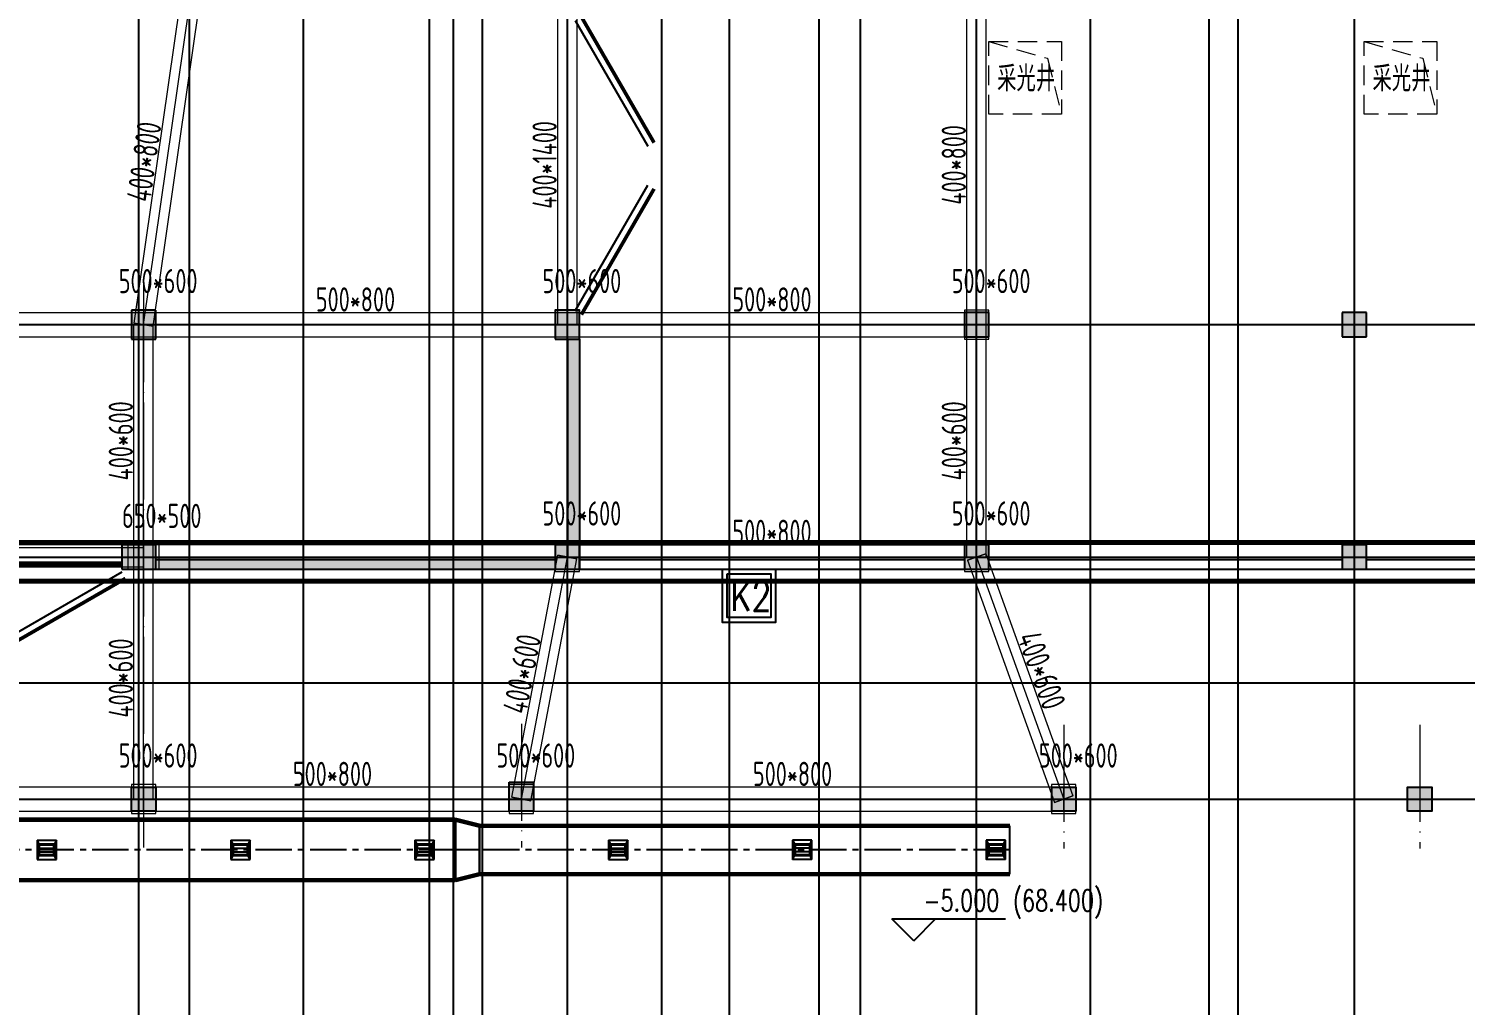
# Model space of a CAD drawing. Extents: x 369444 to 684549, y -549309 to 575337.
# Drawn here: x 558253 to 587914, y 397498 to 417669 of the extents above; entities that cross this region are included whole.
import ezdxf

# ---------------------------------------------------------------- set-up
doc = ezdxf.new("R2010")
doc.units = 0
doc.header["$LTSCALE"] = 1000
doc.header["$MEASUREMENT"] = 0
for name, pattern in [('__DASH', [0.35, 0.25, -0.1]), ('_DASH', [0.6, 0.4, -0.2]), ('CENTER2', [1.125, 0.75, -0.125, 0.125, -0.125]), ('DASH', [0.35, 0.25, -0.1]), ('DOTE', [2.42, 2, -0.2, 0.02, -0.2])]:
    doc.linetypes.add(name, pattern=pattern)
for name, color, linetype, lineweight, true_color in [('-1-0-1', 7, 'Continuous', 0, 0xc0c0c0), ('-1-1-2', 7, 'Continuous', 0, 0xc0c0c0), ('-2-0-1', 1, 'Continuous', 0, 0xff0000), ('-2-1-2', 9, 'Continuous', 0, 0x808080), ('1-6-1', 7, 'Continuous', 0, 0x55ff55), ('1-6-2', 7, 'Continuous', 0, 0x55ff55), ('11-6-1', 2, 'Continuous', 0, 0xffff00), ('11-6-2', 2, 'Continuous', 0, 0xffff00), ('11-6-5', 2, 'Continuous', 0, 0xffff00), ('12-6-1', 4, 'Continuous', 0, 0x00ffff), ('12-6-2', 4, 'Continuous', 0, 0x00ffff), ('12-6-5', 4, 'Continuous', 0, 0x00ffff)]:
    doc.layers.add(name, color=color, linetype=linetype, lineweight=lineweight, true_color=true_color)
doc.layers.add('0-地库顶板开洞', color=211, linetype='Continuous', lineweight=0)
doc.layers.add("DOTE'", color=212, linetype='DOTE', lineweight=9)
for name, color, linetype in [('A-WALL-HATCH', 8, 'Continuous'), ('COLUMN', 9, 'Continuous'), ('DOTE', 1, 'Continuous'), ('DUCT-排烟中心线', 5, 'CENTER2'), ('DUCT-排烟法兰', 4, 'Continuous'), ('DUCT-排烟管', 2, 'Continuous'), ('DUCT-排烟管端线', 4, 'Continuous'), ('PUB_HATCH', 8, 'Continuous'), ('WALL', 9, 'Continuous'), ('WINDOW', 4, 'Continuous'), ('景观场地标高', 4, 'Continuous'), ('车库集水坑', 60, 'Continuous'), ('防火分区线', 7, 'Continuous'), ('风管标注', 3, 'Continuous')]:
    doc.layers.add(name, color=color, linetype=linetype)
doc.styles.add('_HZTXT', font='txt.shx', dxfattribs={"width": 0.8, "bigfont": 'HZTXT.shx'})
doc.styles.add('_TCH_DIM', font='SIMPLEX', dxfattribs={"bigfont": 'GBCBIG'})
doc.styles.add('HNSJY', font='hnsjy-07.shx', dxfattribs={"width": 0.8, "bigfont": 'hnsjy-hz.shx'})
doc.styles.add('yjkcad', font='yjkeng.shx', dxfattribs={"width": 0.7, "height": 250, "bigfont": 'yjkchn.shx'})

# ---------------------------------------------------------------- blocks, each defined once
blk = doc.blocks.new('$DorLib2D$00000213')
at = {"color": 0, "linetype": 'DASH', "const_width": 0.02}
blk.add_lwpolyline([(0.5, 0), (-0.5, 0)], dxfattribs=at)
blk = doc.blocks.new('column500')
h = blk.add_hatch(color=0)
h.dxf.hatch_style = 1
h.paths.add_polyline_path([(-216381, -381440), (-215881, -381440), (-215881, -380940), (-216381, -380940)])
at = {"color": 0}
blk.add_lwpolyline([(-216381, -381440), (-215881, -381440), (-215881, -380940), (-216381, -380940)], close=True, dxfattribs=at)
blk = doc.blocks.new('车库采光井开洞')
at = {"layer": '0-地库顶板开洞', "linetype": '_DASH'}
blk.add_lwpolyline([(38496570620.999992, 3907825764), (38496570620.999992, 3907827264.000001), (38496572120.999992, 3907827263.999998), (38496572120.999992, 3907825763.999999)], close=True, dxfattribs=at)
blk.add_lwpolyline([(38496570620.999992, 3907827264.000001), (38496571833.459846, 3907826915.785513), (38496572120.999992, 3907825763.999999)], dxfattribs=at)
at = {"layer": '0-地库顶板开洞', "linetype": '_DASH', "style": 'HNSJY', "width": 0.8}
blk.add_text('采光井', height=525, dxfattribs=at).set_placement((38496570794.87101, 3907826233.4361))
blk = doc.blocks.new('车库采光井aaa')
at = {"layer": '0-地库顶板开洞', "lineweight": -2}
for p in [(-5643707, -2315384, 97), (-5635957, -2315384, 97)]:
    blk.add_blockref('车库采光井开洞', p, dxfattribs=at)
blk = doc.blocks.new('165gsff')
at = {"layer": 'COLUMN', "lineweight": -2, "ltscale": 6}
blk.add_hatch(color=256, dxfattribs=at).paths.add_polyline_path([(38490804507.5, 3905235777.5), (38490805007.5, 3905235777.5), (38490805007.5, 3905235177.5), (38490804507.5, 3905235177.5)])
at = {"color": 0}
blk.add_lwpolyline([(38490804507.5, 3905235777.5), (38490805007.5, 3905235777.5), (38490805007.5, 3905235177.5), (38490804507.5, 3905235177.5)], close=True, dxfattribs=at)
blk = doc.blocks.new('_FZH')
blk.add_lwpolyline([(-0.5, -0.5), (0.5, -0.5), (0.5, 0.5), (-0.5, 0.5)], close=True)
at = {"layer": 'PUB_HATCH'}
blk.add_solid([(-0.5, -0.5), (0.5, -0.5), (-0.5, 0.5), (0.5, 0.5)], dxfattribs=at)
blk = doc.blocks.new('$DorLib2D$00000207')
at = {"color": 0}
for p, q in [((-0.5, 0.0313), (-0.067, 0.2813)), ((0.5, 0.0313), (0.067, 0.2813))]:
    blk.add_line(p, q, dxfattribs=at)
at = {"color": 0, "const_width": 0.0125}
for points in [[(-0.5125, 0.0529), (-0.0795, 0.3029)], [(0.5125, 0.0529), (0.0795, 0.3029)]]:
    blk.add_lwpolyline(points, dxfattribs=at)
blk = doc.blocks.new('N-风管')
at = {"color": 0, "linetype": 'Continuous'}
for p, q in [((38489394380.783546, 3905495380.368477, 2600), (38489394780.783546, 3905495380.368477, 2600)), ((38489398380.783546, 3905495380.368477, 2600), (38489398780.783546, 3905495380.368477, 2600)), ((38489402180.783546, 3905495380.368477, 2600), (38489402580.783546, 3905495380.368477, 2600)), ((38489406180.783546, 3905495380.368477, 2600), (38489406580.783546, 3905495380.368477, 2600)), ((38489410380.664528, 3905494980.368477, 2600), (38489409980.664528, 3905494980.368477, 2600)), ((38489414376.664528, 3905494980.368477, 2600), (38489413976.664528, 3905494980.368477, 2600))]:
    blk.add_line(p, q, dxfattribs=at)
at = {"color": 0}
for p, q in [((38489394380.783546, 3905495380.368477, 2600), (38489394380.783546, 3905494980.368477, 2600)), ((38489394380.783546, 3905495380.368477, 2600), (38489394420.783546, 3905495291.479589, 2600)), ((38489394420.783546, 3905495217.405514, 2600), (38489394732.783546, 3905495217.405514, 2600)), ((38489394780.783546, 3905495380.368477, 2600), (38489394732.783546, 3905495291.479589, 2600)), ((38489394780.783546, 3905494980.368477, 2600), (38489394780.783546, 3905495380.368477, 2600)), ((38489398380.783546, 3905495380.368477, 2600), (38489398380.783546, 3905494980.368477, 2600)), ((38489398380.783546, 3905495380.368477, 2600), (38489398420.783546, 3905495291.479589, 2600)), ((38489398420.783546, 3905495217.405514, 2600), (38489398732.783546, 3905495217.405514, 2600)), ((38489398780.783546, 3905495380.368477, 2600), (38489398732.783546, 3905495291.479589, 2600)), ((38489398780.783546, 3905494980.368477, 2600), (38489398780.783546, 3905495380.368477, 2600)), ((38489402180.783546, 3905495380.368477, 2600), (38489402180.783546, 3905494980.368477, 2600)), ((38489402180.783546, 3905495380.368477, 2600), (38489402220.783546, 3905495291.479589, 2600)), ((38489402220.783546, 3905495217.405514, 2600), (38489402532.783546, 3905495217.405514, 2600)), ((38489402580.783546, 3905495380.368477, 2600), (38489402532.783546, 3905495291.479589, 2600)), ((38489402580.783546, 3905494980.368477, 2600), (38489402580.783546, 3905495380.368477, 2600)), ((38489406180.783546, 3905495380.368477, 2600), (38489406180.783546, 3905494980.368477, 2600)), ((38489406180.783546, 3905495380.368477, 2600), (38489406220.783546, 3905495291.479589, 2600)), ((38489406220.783546, 3905495217.405514, 2600), (38489406532.783546, 3905495217.405514, 2600)), ((38489406580.783546, 3905495380.368477, 2600), (38489406532.783546, 3905495291.479589, 2600)), ((38489406580.783546, 3905494980.368477, 2600), (38489406580.783546, 3905495380.368477, 2600)), ((38489409980.664528, 3905495380.368477, 2600), (38489410028.664528, 3905495291.479589, 2600)), ((38489410380.664528, 3905495380.368477, 2600), (38489409980.664528, 3905495380.368477, 2600)), ((38489409980.664528, 3905495380.368477, 2600), (38489409980.664528, 3905494980.368477, 2600)), ((38489410340.664528, 3905495217.405514, 2600), (38489410028.664528, 3905495217.405514, 2600)), ((38489410340.664528, 3905495291.479589, 2600), (38489410380.664528, 3905495380.368477, 2600)), ((38489410380.664528, 3905494980.368477, 2600), (38489410380.664528, 3905495380.368477, 2600)), ((38489413976.664528, 3905495380.368477, 2600), (38489414024.664528, 3905495291.479589, 2600)), ((38489414376.664528, 3905495380.368477, 2600), (38489413976.664528, 3905495380.368477, 2600)), ((38489413976.664528, 3905495380.368477, 2600), (38489413976.664528, 3905494980.368477, 2600)), ((38489414336.664528, 3905495217.405514, 2600), (38489414024.664528, 3905495217.405514, 2600)), ((38489414336.664528, 3905495291.479589, 2600), (38489414376.664528, 3905495380.368477, 2600)), ((38489414376.664528, 3905494980.368477, 2600), (38489414376.664528, 3905495380.368477, 2600)), ((38489394420.783546, 3905495069.257366, 2600), (38489394380.783546, 3905494980.368477, 2600)), ((38489394380.783546, 3905494980.368477, 2600), (38489394780.783546, 3905494980.368477, 2600)), ((38489394420.783546, 3905495143.33144, 2600), (38489394732.783546, 3905495143.33144, 2600)), ((38489394780.783546, 3905494980.368477, 2600), (38489394732.783546, 3905495069.257366, 2600)), ((38489398420.783546, 3905495069.257366, 2600), (38489398380.783546, 3905494980.368477, 2600)), ((38489398380.783546, 3905494980.368477, 2600), (38489398780.783546, 3905494980.368477, 2600)), ((38489398420.783546, 3905495143.33144, 2600), (38489398732.783546, 3905495143.33144, 2600)), ((38489398780.783546, 3905494980.368477, 2600), (38489398732.783546, 3905495069.257366, 2600)), ((38489402220.783546, 3905495069.257366, 2600), (38489402180.783546, 3905494980.368477, 2600)), ((38489402180.783546, 3905494980.368477, 2600), (38489402580.783546, 3905494980.368477, 2600)), ((38489402220.783546, 3905495143.33144, 2600), (38489402532.783546, 3905495143.33144, 2600)), ((38489402580.783546, 3905494980.368477, 2600), (38489402532.783546, 3905495069.257366, 2600)), ((38489406220.783546, 3905495069.257366, 2600), (38489406180.783546, 3905494980.368477, 2600)), ((38489406180.783546, 3905494980.368477, 2600), (38489406580.783546, 3905494980.368477, 2600)), ((38489406220.783546, 3905495143.33144, 2600), (38489406532.783546, 3905495143.33144, 2600)), ((38489406580.783546, 3905494980.368477, 2600), (38489406532.783546, 3905495069.257366, 2600)), ((38489409980.664528, 3905494980.368477, 2600), (38489410028.664528, 3905495069.257366, 2600)), ((38489410340.664528, 3905495143.33144, 2600), (38489410028.664528, 3905495143.33144, 2600)), ((38489410380.664528, 3905494980.368477, 2600), (38489410340.664528, 3905495069.257366, 2600)), ((38489413976.664528, 3905494980.368477, 2600), (38489414024.664528, 3905495069.257366, 2600)), ((38489414336.664528, 3905495143.33144, 2600), (38489414024.664528, 3905495143.33144, 2600)), ((38489414376.664528, 3905494980.368477, 2600), (38489414336.664528, 3905495069.257366, 2600))]:
    blk.add_line(p, q, dxfattribs=at)
at = {"color": 0, "lineweight": 40}
for p, q in [((38489394420.783546, 3905495291.479589, 2600), (38489394420.783546, 3905495069.257366, 2600)), ((38489394732.783546, 3905495291.479589, 2600), (38489394420.783546, 3905495291.479589, 2600)), ((38489394732.783546, 3905495069.257366, 2600), (38489394732.783546, 3905495291.479589, 2600)), ((38489398420.783546, 3905495291.479589, 2600), (38489398420.783546, 3905495069.257366, 2600)), ((38489398732.783546, 3905495291.479589, 2600), (38489398420.783546, 3905495291.479589, 2600)), ((38489398732.783546, 3905495069.257366, 2600), (38489398732.783546, 3905495291.479589, 2600)), ((38489402220.783546, 3905495291.479589, 2600), (38489402220.783546, 3905495069.257366, 2600)), ((38489402532.783546, 3905495291.479589, 2600), (38489402220.783546, 3905495291.479589, 2600)), ((38489402532.783546, 3905495069.257366, 2600), (38489402532.783546, 3905495291.479589, 2600)), ((38489406220.783546, 3905495291.479589, 2600), (38489406220.783546, 3905495069.257366, 2600)), ((38489406532.783546, 3905495291.479589, 2600), (38489406220.783546, 3905495291.479589, 2600)), ((38489406532.783546, 3905495069.257366, 2600), (38489406532.783546, 3905495291.479589, 2600)), ((38489410028.664528, 3905495291.479589, 2600), (38489410028.664528, 3905495069.257366, 2600)), ((38489410028.664528, 3905495291.479589, 2600), (38489410340.664528, 3905495291.479589, 2600)), ((38489410340.664528, 3905495069.257366, 2600), (38489410340.664528, 3905495291.479589, 2600)), ((38489414024.664528, 3905495291.479589, 2600), (38489414024.664528, 3905495069.257366, 2600)), ((38489414024.664528, 3905495291.479589, 2600), (38489414336.664528, 3905495291.479589, 2600)), ((38489414336.664528, 3905495069.257366, 2600), (38489414336.664528, 3905495291.479589, 2600)), ((38489394732.783546, 3905495069.257366, 2600), (38489394420.783546, 3905495069.257366, 2600)), ((38489398732.783546, 3905495069.257366, 2600), (38489398420.783546, 3905495069.257366, 2600)), ((38489402532.783546, 3905495069.257366, 2600), (38489402220.783546, 3905495069.257366, 2600)), ((38489406532.783546, 3905495069.257366, 2600), (38489406220.783546, 3905495069.257366, 2600)), ((38489410028.664528, 3905495069.257366, 2600), (38489410340.664528, 3905495069.257366, 2600)), ((38489414024.664528, 3905495069.257366, 2600), (38489414336.664528, 3905495069.257366, 2600))]:
    blk.add_line(p, q, dxfattribs=at)
at = {"layer": 'DUCT-排烟中心线', "color": 0}
for p, q in [((38489403017.96006, 3905495180.368477), (38489392684.961952, 3905495180.368464)), ((38489403518.160072, 3905495180.368477), (38489403018.160072, 3905495180.368477)), ((38489414466.959229, 3905495180.368477), (38489403518.360069, 3905495180.368477))]:
    blk.add_line(p, q, dxfattribs=at)
at = {"layer": 'DUCT-排烟法兰', "color": 0}
for p, q in [((38489403018.060066, 3905495835.368477), (38489403018.060066, 3905494525.368477)), ((38489403518.260071, 3905495710.368477), (38489403518.260071, 3905494650.368477))]:
    blk.add_line(p, q, dxfattribs=at)
at = {"layer": 'DUCT-排烟管', "color": 0, "const_width": 90}
for points in [[(38489403017.96006, 3905495805.368477), (38489392684.961952, 3905495805.368464)], [(38489403518.160072, 3905495680.368477), (38489403018.160072, 3905495805.368477)], [(38489414466.959229, 3905495680.368477), (38489403518.360069, 3905495680.368477)], [(38489392684.961952, 3905494555.368464), (38489403017.96006, 3905494555.368477)], [(38489403518.160072, 3905494680.368477), (38489403018.160072, 3905494555.368477)], [(38489403518.360069, 3905494680.368477), (38489414466.959229, 3905494680.368477)]]:
    blk.add_lwpolyline(points, dxfattribs=at)
at = {"layer": 'DUCT-排烟管端线', "color": 0}
for p, q in [((38489403017.96006, 3905494555.368477), (38489403017.96006, 3905495805.368477)), ((38489403018.160072, 3905495805.368477), (38489403018.160072, 3905494555.368477)), ((38489403518.160072, 3905494680.368477), (38489403518.160072, 3905495680.368477)), ((38489403518.360069, 3905495680.368477), (38489403518.360069, 3905494680.368477)), ((38489414466.959229, 3905494680.368477), (38489414466.959229, 3905495680.368477))]:
    blk.add_line(p, q, dxfattribs=at)

msp = doc.modelspace()

# ---------------------------------------------------------------- hatches: boundary and pattern name
at = {"layer": 'A-WALL-HATCH'}
for points in [[(560374.7, 411256.6), (560874.7, 411256.6), (560874.7, 411856.6), (560374.7, 411856.6)], [(569124.7, 411256.6), (569624.7, 411256.6), (569624.7, 411856.6), (569124.7, 411856.6)], [(577574.7, 411306.8), (578074.7, 411306.8), (578074.7, 411806.8), (577574.7, 411806.8)], [(585374.7, 411306.8), (585874.7, 411306.8), (585874.7, 411806.8), (585374.7, 411806.8)], [(560174.6, 406507), (560874.6, 406507), (560874.6, 407007), (560174.6, 407007)], [(569124.7, 406506.8), (569624.7, 406506.8), (569624.7, 407006.8), (569124.7, 407006.8)], [(577574.7, 406506.8), (578074.7, 406506.8), (578074.7, 407006.8), (577574.7, 407006.8)], [(585374.7, 406506.8), (585874.7, 406506.8), (585874.7, 407006.8), (585374.7, 407006.8)]]:
    msp.add_hatch(color=256, dxfattribs=at).paths.add_polyline_path(points)
at = {"layer": 'PUB_HATCH'}
for points in [[(569624.7, 411256.6), (569374.7, 411256.6), (569374.7, 406757), (569624.7, 406507)], [(560874.6, 406757), (560874.6, 406507), (560499.6, 406507), (569624.7, 406507), (569374.7, 406757)]]:
    msp.add_hatch(color=256, dxfattribs=at).paths.add_polyline_path(points)

# ---------------------------------------------------------------- linework, layer by layer
at = {"layer": '-1-0-1', "color": 0}
for p in [(560624.3, 411557.1, -3600), (569374.4, 411557.1, -3600), (577824.3, 411557.1, -3600), (560624.3, 406757.1, -3600), (569374.4, 406757.1, -3600), (577824.3, 406757.1, -3600), (560624.3, 401757.1, -3600), (568424.3, 401757.1, -3600), (579624.3, 401757.1, -3600)]:
    msp.add_point(p, dxfattribs=at)
at = {"layer": '-1-1-2', "color": 0}
for p, q in [((560624.3, 411557.1, -3600), (560624.3, 411557.1)), ((569374.4, 411557.1, -3600), (569374.4, 411557.1)), ((577824.3, 411557.1, -3600), (577824.3, 411557.1)), ((560624.3, 406757.1, -3600), (560624.3, 406757.1)), ((569374.4, 406757.1, -3600), (569374.4, 406757.1)), ((577824.3, 406757.1, -3600), (577824.3, 406757.1)), ((560624.3, 401757.1, -3600), (560624.3, 401757.1)), ((568424.3, 401757.1, -3600), (568424.3, 401757.1)), ((579624.3, 401757.1, -3600), (579624.3, 401757.1))]:
    msp.add_line(p, q, dxfattribs=at)
at = {"layer": '-2-0-1', "color": 0}
for p, q in [((560624.3, 411557.1, -3600), (561574.3, 418157.1, -3600)), ((569374.4, 411557.1, -3600), (569374.3, 418157.1, -3600)), ((577824.3, 411557.1, -3600), (577824.3, 418157.1, -3600)), ((553774.3, 411557.1, -3600), (560624.3, 411557.1, -3600)), ((560624.3, 411557.1, -3600), (569374.4, 411557.1, -3600)), ((560624.3, 406757.1, -3600), (560624.3, 411557.1, -3600)), ((569374.4, 406757.1, -3600), (569374.4, 411557.1, -3600)), ((569374.4, 411557.1, -3600), (577824.3, 411557.1, -3600)), ((577824.3, 406757.1, -3600), (577824.3, 411557.1, -3600)), ((553774.3, 406757.1, -3600), (560624.3, 406757.1, -3600)), ((560624.3, 406757.1, -3600), (569374.4, 406757.1, -3600)), ((560624.3, 401757.1, -3600), (560624.3, 406757.1, -3600)), ((568424.3, 401757.1, -3600), (569374.4, 406757.1, -3600)), ((569374.4, 406757.1, -3600), (577824.3, 406757.1, -3600)), ((577824.3, 406757.1, -3600), (579624.3, 401757.1, -3600)), ((553774.3, 401757.1, -3600), (560624.3, 401757.1, -3600)), ((560624.3, 401757.1, -3600), (568424.3, 401757.1, -3600)), ((568424.3, 401757.1, -3600), (579624.3, 401757.1, -3600))]:
    msp.add_line(p, q, dxfattribs=at)
at = {"layer": '-2-1-2', "color": 0}
for p, q in [((560624.3, 411557.1), (561574.3, 418157.1)), ((569374.4, 411557.1), (569374.3, 418157.1)), ((577824.3, 411557.1), (577824.3, 418157.1)), ((553774.3, 411557.1), (560624.3, 411557.1)), ((560624.3, 411557.1), (569374.4, 411557.1)), ((560624.3, 406757.1), (560624.3, 411557.1)), ((569374.4, 406757.1), (569374.4, 411557.1)), ((569374.4, 411557.1), (577824.3, 411557.1)), ((577824.3, 406757.1), (577824.3, 411557.1)), ((553774.3, 406757.1), (560624.3, 406757.1)), ((560624.3, 406757.1), (569374.4, 406757.1)), ((560624.3, 401757.1), (560624.3, 406757.1)), ((568424.3, 401757.1), (569374.4, 406757.1)), ((569374.4, 406757.1), (577824.3, 406757.1)), ((577824.3, 406757.1), (579624.3, 401757.1)), ((553774.3, 401757.1), (560624.3, 401757.1)), ((560624.3, 401757.1), (568424.3, 401757.1)), ((568424.3, 401757.1), (579624.3, 401757.1))]:
    msp.add_line(p, q, dxfattribs=at)
at = {"layer": '1-6-1', "color": 0}
for p, q in [((569374.4, 411557.1, -8700), (569374.4, 406757.1, -8700)), ((569374.4, 411557.1, -5100), (569374.4, 411557.1, -8700)), ((569374.4, 406757.1, -5100), (569374.4, 411557.1, -5100)), ((569374.4, 411557.1, -8700), (569374.4, 411557.1, -5100)), ((569624.4, 411557.1, -8700), (569374.4, 411557.1, -8700)), ((569374.4, 411557.1, -5100), (569624.4, 411557.1, -5100)), ((569624.4, 411557.1, -5100), (569624.4, 406507.1, -5100)), ((569624.4, 411557.1, -8700), (569624.4, 411557.1, -5100)), ((569624.4, 406507.1, -8700), (569624.4, 411557.1, -8700)), ((569624.4, 411557.1, -5100), (569624.4, 411557.1, -8700)), ((560624.3, 406757.1, -8700), (560624.3, 406757.1, -5100)), ((569374.4, 406757.1, -8700), (560624.3, 406757.1, -8700)), ((560624.3, 406757.1, -5100), (569374.4, 406757.1, -5100)), ((560624.3, 406757.1, -8700), (560624.3, 406507.1, -8700)), ((560624.3, 406757.1, -5100), (560624.3, 406757.1, -8700)), ((560624.3, 406507.1, -5100), (560624.3, 406757.1, -5100)), ((569374.4, 406757.1, -5100), (569374.4, 406757.1, -8700)), ((569374.4, 406757.1, -8700), (569374.4, 406757.1, -5100)), ((560624.3, 406507.1, -5100), (560624.3, 406507.1, -8700)), ((569624.4, 406507.1, -5100), (560624.3, 406507.1, -5100)), ((560624.3, 406507.1, -8700), (569624.4, 406507.1, -8700)), ((560624.3, 406507.1, -8700), (560624.3, 406507.1, -5100)), ((569624.4, 406507.1, -8700), (569624.4, 406507.1, -5100)), ((569624.4, 406507.1, -5100), (569624.4, 406507.1, -8700))]:
    msp.add_line(p, q, dxfattribs=at)
at = {"layer": '1-6-2', "color": 0}
for p, q in [((569374.4, 411557.1, -5100), (569374.4, 406757.1, -5100)), ((569374.4, 411557.1, -8700), (569374.4, 411557.1, -5100)), ((569374.4, 406757.1, -8700), (569374.4, 411557.1, -8700)), ((560624.3, 406757.1, -5100), (560624.3, 406757.1, -8700)), ((569374.4, 406757.1, -5100), (560624.3, 406757.1, -5100)), ((560624.3, 406757.1, -8700), (569374.4, 406757.1, -8700)), ((569374.4, 406757.1, -8700), (569374.4, 406757.1, -5100)), ((569374.4, 406757.1, -5100), (569374.4, 406757.1, -8700))]:
    msp.add_line(p, q, dxfattribs=at)
at = {"layer": '11-6-1', "color": 0}
for p, q in [((560374.3, 411857.1), (560374.3, 411257.1)), ((560874.3, 411857.1), (560374.3, 411857.1)), ((560374.3, 411857.1, -3600), (560374.3, 411257.1, -3600)), ((560874.3, 411857.1, -3600), (560374.3, 411857.1, -3600)), ((560374.3, 411857.1, -3600), (560374.3, 411857.1)), ((560874.3, 411257.1), (560874.3, 411857.1)), ((560874.3, 411257.1, -3600), (560874.3, 411857.1, -3600)), ((560874.3, 411857.1, -3600), (560874.3, 411857.1)), ((569124.4, 411857.1), (569124.4, 411257.1)), ((569624.4, 411857.1), (569124.4, 411857.1)), ((569124.4, 411857.1, -3600), (569124.4, 411257.1, -3600)), ((569624.4, 411857.1, -3600), (569124.4, 411857.1, -3600)), ((569124.4, 411857.1, -3600), (569124.4, 411857.1)), ((569624.4, 411257.1), (569624.4, 411857.1)), ((569624.4, 411257.1, -3600), (569624.4, 411857.1, -3600)), ((569624.4, 411857.1, -3600), (569624.4, 411857.1)), ((577574.3, 411857.1), (577574.3, 411257.1)), ((578074.3, 411857.1), (577574.3, 411857.1)), ((577574.3, 411857.1, -3600), (577574.3, 411257.1, -3600)), ((578074.3, 411857.1, -3600), (577574.3, 411857.1, -3600)), ((577574.3, 411857.1, -3600), (577574.3, 411857.1)), ((578074.3, 411257.1), (578074.3, 411857.1)), ((578074.3, 411257.1, -3600), (578074.3, 411857.1, -3600)), ((578074.3, 411857.1, -3600), (578074.3, 411857.1)), ((560374.3, 411257.1), (560874.3, 411257.1)), ((560374.3, 411257.1, -3600), (560874.3, 411257.1, -3600)), ((560374.3, 411257.1, -3600), (560374.3, 411257.1)), ((560874.3, 411257.1, -3600), (560874.3, 411257.1)), ((569124.4, 411257.1), (569624.4, 411257.1)), ((569124.4, 411257.1, -3600), (569624.4, 411257.1, -3600)), ((569124.4, 411257.1, -3600), (569124.4, 411257.1)), ((569624.4, 411257.1, -3600), (569624.4, 411257.1)), ((577574.3, 411257.1), (578074.3, 411257.1)), ((577574.3, 411257.1, -3600), (578074.3, 411257.1, -3600)), ((577574.3, 411257.1, -3600), (577574.3, 411257.1)), ((578074.3, 411257.1, -3600), (578074.3, 411257.1)), ((560299.3, 407007.1, -5100), (560299.3, 406507.1, -5100)), ((560949.3, 407007.1, -5100), (560299.3, 407007.1, -5100)), ((560299.3, 407007.1, -8700), (560299.3, 406507.1, -8700)), ((560949.3, 407007.1, -8700), (560299.3, 407007.1, -8700)), ((560299.3, 407007.1, -8700), (560299.3, 407007.1, -5100)), ((560949.3, 406507.1, -5100), (560949.3, 407007.1, -5100)), ((560949.3, 406507.1, -8700), (560949.3, 407007.1, -8700)), ((560949.3, 407007.1, -8700), (560949.3, 407007.1, -5100)), ((569124.4, 407057.1), (569124.4, 406457.1)), ((569624.4, 407057.1), (569124.4, 407057.1)), ((569124.4, 407057.1, -3600), (569124.4, 406457.1, -3600)), ((569624.4, 407057.1, -3600), (569124.4, 407057.1, -3600)), ((569124.4, 407057.1, -3600), (569124.4, 407057.1)), ((569624.4, 406457.1), (569624.4, 407057.1)), ((569624.4, 406457.1, -3600), (569624.4, 407057.1, -3600)), ((569624.4, 407057.1, -3600), (569624.4, 407057.1)), ((577574.3, 407057.1), (577574.3, 406457.1)), ((578074.3, 407057.1), (577574.3, 407057.1)), ((577574.3, 407057.1, -3600), (577574.3, 406457.1, -3600)), ((578074.3, 407057.1, -3600), (577574.3, 407057.1, -3600)), ((577574.3, 407057.1, -3600), (577574.3, 407057.1)), ((578074.3, 406457.1), (578074.3, 407057.1)), ((578074.3, 406457.1, -3600), (578074.3, 407057.1, -3600)), ((578074.3, 407057.1, -3600), (578074.3, 407057.1)), ((560299.3, 406507.1, -5100), (560949.3, 406507.1, -5100)), ((560299.3, 406507.1, -8700), (560949.3, 406507.1, -8700)), ((560299.3, 406507.1, -8700), (560299.3, 406507.1, -5100)), ((560949.3, 406507.1, -8700), (560949.3, 406507.1, -5100)), ((569124.4, 406457.1), (569624.4, 406457.1)), ((569124.4, 406457.1, -3600), (569624.4, 406457.1, -3600)), ((569124.4, 406457.1, -3600), (569124.4, 406457.1)), ((569624.4, 406457.1, -3600), (569624.4, 406457.1)), ((577574.3, 406457.1), (578074.3, 406457.1)), ((577574.3, 406457.1, -3600), (578074.3, 406457.1, -3600)), ((577574.3, 406457.1, -3600), (577574.3, 406457.1)), ((578074.3, 406457.1, -3600), (578074.3, 406457.1)), ((560374.3, 402057.1), (560374.3, 401457.1)), ((560874.3, 402057.1), (560374.3, 402057.1)), ((560374.3, 402057.1, -3600), (560374.3, 401457.1, -3600)), ((560874.3, 402057.1, -3600), (560374.3, 402057.1, -3600)), ((560374.3, 402057.1, -3600), (560374.3, 402057.1)), ((560874.3, 401457.1), (560874.3, 402057.1)), ((560874.3, 401457.1, -3600), (560874.3, 402057.1, -3600)), ((560874.3, 402057.1, -3600), (560874.3, 402057.1)), ((568174.3, 402057.1), (568174.3, 401457.1)), ((568674.3, 402057.1), (568174.3, 402057.1)), ((568174.3, 402057.1, -3600), (568174.3, 401457.1, -3600)), ((568674.3, 402057.1, -3600), (568174.3, 402057.1, -3600)), ((568174.3, 402057.1, -3600), (568174.3, 402057.1)), ((568674.3, 401457.1), (568674.3, 402057.1)), ((568674.3, 401457.1, -3600), (568674.3, 402057.1, -3600)), ((568674.3, 402057.1, -3600), (568674.3, 402057.1)), ((579374.3, 402057.1), (579374.3, 401457.1)), ((579874.3, 402057.1), (579374.3, 402057.1)), ((579374.3, 402057.1, -3600), (579374.3, 401457.1, -3600)), ((579874.3, 402057.1, -3600), (579374.3, 402057.1, -3600)), ((579374.3, 402057.1, -3600), (579374.3, 402057.1)), ((579874.3, 401457.1), (579874.3, 402057.1)), ((579874.3, 401457.1, -3600), (579874.3, 402057.1, -3600)), ((579874.3, 402057.1, -3600), (579874.3, 402057.1)), ((560374.3, 401457.1), (560874.3, 401457.1)), ((560374.3, 401457.1, -3600), (560874.3, 401457.1, -3600)), ((560374.3, 401457.1, -3600), (560374.3, 401457.1)), ((560874.3, 401457.1, -3600), (560874.3, 401457.1)), ((568174.3, 401457.1), (568674.3, 401457.1)), ((568174.3, 401457.1, -3600), (568674.3, 401457.1, -3600)), ((568174.3, 401457.1, -3600), (568174.3, 401457.1)), ((568674.3, 401457.1, -3600), (568674.3, 401457.1)), ((579374.3, 401457.1), (579874.3, 401457.1)), ((579374.3, 401457.1, -3600), (579874.3, 401457.1, -3600)), ((579374.3, 401457.1, -3600), (579374.3, 401457.1)), ((579874.3, 401457.1, -3600), (579874.3, 401457.1))]:
    msp.add_line(p, q, dxfattribs=at)
at = {"layer": '11-6-2', "color": 0}
for p, q in [((560624.3, 411557.1, -3600), (560624.3, 411557.1)), ((569374.4, 411557.1, -3600), (569374.4, 411557.1)), ((577824.3, 411557.1, -3600), (577824.3, 411557.1)), ((560624.3, 406757.1, -8700), (560624.3, 406757.1, -5100)), ((569374.4, 406757.1, -3600), (569374.4, 406757.1)), ((577824.3, 406757.1, -3600), (577824.3, 406757.1)), ((560624.3, 401757.1, -3600), (560624.3, 401757.1)), ((568424.3, 401757.1, -3600), (568424.3, 401757.1)), ((579624.3, 401757.1, -3600), (579624.3, 401757.1))]:
    msp.add_line(p, q, dxfattribs=at)
at = {"layer": '12-6-1', "color": 0}
for p, q in [((560426.4, 411585.5, -5100), (561376.4, 418185.5, -5100)), ((560426.4, 411585.5, -5900), (561376.4, 418185.5, -5900)), ((560822.3, 411528.6, -5100), (561772.3, 418128.6, -5100)), ((560822.3, 411528.6, -5900), (561772.3, 418128.6, -5900)), ((569174.4, 411557.1, -5100), (569174.3, 418157.1, -5100)), ((569174.4, 411557.1, -6500), (569174.3, 418157.1, -6500)), ((569574.4, 411557.1, -5100), (569574.3, 418157.1, -5100)), ((569574.4, 411557.1, -6500), (569574.3, 418157.1, -6500)), ((577624.3, 411557.1, -5100), (577624.3, 418157.1, -5100)), ((577624.3, 411557.1, -5900), (577624.3, 418157.1, -5900)), ((578024.3, 411557.1, -5100), (578024.3, 418157.1, -5100)), ((578024.3, 411557.1, -5900), (578024.3, 418157.1, -5900)), ((553774.3, 411807.1), (560624.3, 411807.1)), ((553774.3, 411807.1, -800), (560624.3, 411807.1, -800)), ((560624.3, 411807.1), (560624.3, 411307.1)), ((560624.3, 411807.1, -800), (560624.3, 411807.1)), ((560624.3, 411307.1, -800), (560624.3, 411807.1, -800)), ((560624.3, 411807.1), (569374.4, 411807.1)), ((560624.3, 411807.1, -800), (569374.4, 411807.1, -800)), ((560624.3, 411807.1), (560624.3, 411307.1)), ((560624.3, 411807.1, -800), (560624.3, 411807.1)), ((560624.3, 411307.1, -800), (560624.3, 411807.1, -800)), ((569374.4, 411807.1), (569374.4, 411307.1)), ((569374.4, 411807.1, -800), (569374.4, 411807.1)), ((569374.4, 411307.1, -800), (569374.4, 411807.1, -800)), ((569374.4, 411807.1), (577824.3, 411807.1)), ((569374.4, 411807.1, -800), (577824.3, 411807.1, -800)), ((569374.4, 411807.1), (569374.4, 411307.1)), ((569374.4, 411807.1, -800), (569374.4, 411807.1)), ((569374.4, 411307.1, -800), (569374.4, 411807.1, -800)), ((577824.3, 411807.1), (577824.3, 411307.1)), ((577824.3, 411807.1, -800), (577824.3, 411807.1)), ((577824.3, 411307.1, -800), (577824.3, 411807.1, -800)), ((560424.3, 411557.1, -5100), (560824.3, 411557.1, -5100)), ((560424.3, 411557.1, -5700), (560424.3, 411557.1, -5100)), ((560824.3, 411557.1, -5700), (560424.3, 411557.1, -5700)), ((560424.3, 406757.1, -5100), (560424.3, 411557.1, -5100)), ((560424.3, 406757.1, -5700), (560424.3, 411557.1, -5700)), ((560426.4, 411585.5, -5100), (560822.3, 411528.6, -5100)), ((560426.4, 411585.5, -5900), (560426.4, 411585.5, -5100)), ((560822.3, 411528.6, -5900), (560426.4, 411585.5, -5900)), ((560822.3, 411528.6, -5100), (560822.3, 411528.6, -5900)), ((560824.3, 411557.1, -5100), (560824.3, 411557.1, -5700)), ((560824.3, 406757.1, -5100), (560824.3, 411557.1, -5100)), ((560824.3, 406757.1, -5700), (560824.3, 411557.1, -5700)), ((569174.4, 411557.1, -5100), (569574.4, 411557.1, -5100)), ((569174.4, 411557.1, -6500), (569174.4, 411557.1, -5100)), ((569574.4, 411557.1, -6500), (569174.4, 411557.1, -6500)), ((569574.4, 411557.1, -5100), (569574.4, 411557.1, -6500)), ((577624.3, 411557.1, -5100), (578024.3, 411557.1, -5100)), ((577624.3, 411557.1, -5900), (577624.3, 411557.1, -5100)), ((578024.3, 411557.1, -5900), (577624.3, 411557.1, -5900)), ((577624.3, 411557.1, -5100), (578024.3, 411557.1, -5100)), ((577624.3, 411557.1, -5700), (577624.3, 411557.1, -5100)), ((578024.3, 411557.1, -5700), (577624.3, 411557.1, -5700)), ((577624.3, 406757.1, -5100), (577624.3, 411557.1, -5100)), ((577624.3, 406757.1, -5700), (577624.3, 411557.1, -5700)), ((578024.3, 411557.1, -5100), (578024.3, 411557.1, -5900)), ((578024.3, 411557.1, -5100), (578024.3, 411557.1, -5700)), ((578024.3, 406757.1, -5100), (578024.3, 411557.1, -5100)), ((578024.3, 406757.1, -5700), (578024.3, 411557.1, -5700)), ((553774.3, 411307.1), (560624.3, 411307.1)), ((553774.3, 411307.1, -800), (560624.3, 411307.1, -800)), ((560624.3, 411307.1), (560624.3, 411307.1, -800)), ((560624.3, 411307.1), (569374.4, 411307.1)), ((560624.3, 411307.1, -800), (569374.4, 411307.1, -800)), ((560624.3, 411307.1), (560624.3, 411307.1, -800)), ((569374.4, 411307.1), (569374.4, 411307.1, -800)), ((569374.4, 411307.1), (577824.3, 411307.1)), ((569374.4, 411307.1, -800), (577824.3, 411307.1, -800)), ((569374.4, 411307.1), (569374.4, 411307.1, -800)), ((577824.3, 411307.1), (577824.3, 411307.1, -800)), ((569374.4, 407007.1), (569374.4, 406507.1)), ((569374.4, 407007.1, -800), (569374.4, 407007.1)), ((569374.4, 406507.1, -800), (569374.4, 407007.1, -800)), ((569374.4, 407007.1), (577824.3, 407007.1)), ((569374.4, 407007.1, -800), (577824.3, 407007.1, -800)), ((577824.3, 407007.1), (577824.3, 406507.1)), ((577824.3, 407007.1, -800), (577824.3, 407007.1)), ((577824.3, 406507.1, -800), (577824.3, 407007.1, -800)), ((553774.3, 406957.1, -5100), (560624.3, 406957.1, -5100)), ((553774.3, 406957.1, -6500), (560624.3, 406957.1, -6500)), ((560424.3, 406757.1, -5100), (560824.3, 406757.1, -5100)), ((560424.3, 406757.1, -5700), (560424.3, 406757.1, -5100)), ((560824.3, 406757.1, -5700), (560424.3, 406757.1, -5700)), ((560424.3, 401757.1, -5100), (560424.3, 406757.1, -5100)), ((560424.3, 401757.1, -5700), (560424.3, 406757.1, -5700)), ((560424.3, 406757.1, -5100), (560824.3, 406757.1, -5100)), ((560424.3, 406757.1, -5700), (560424.3, 406757.1, -5100)), ((560824.3, 406757.1, -5700), (560424.3, 406757.1, -5700)), ((560624.3, 406957.1, -5100), (560624.3, 406557.1, -5100)), ((560624.3, 406957.1, -6500), (560624.3, 406957.1, -5100)), ((560624.3, 406557.1, -6500), (560624.3, 406957.1, -6500)), ((560824.3, 406757.1, -5100), (560824.3, 406757.1, -5700)), ((560824.3, 401757.1, -5100), (560824.3, 406757.1, -5100)), ((560824.3, 401757.1, -5700), (560824.3, 406757.1, -5700)), ((560824.3, 406757.1, -5100), (560824.3, 406757.1, -5700)), ((568227.8, 401794.4, -5100), (569177.9, 406794.4, -5100)), ((568227.8, 401794.4, -5700), (569177.9, 406794.4, -5700)), ((568620.8, 401719.7, -5100), (569570.9, 406719.7, -5100)), ((568620.8, 401719.7, -5700), (569570.9, 406719.7, -5700)), ((569177.9, 406794.4, -5100), (569570.9, 406719.7, -5100)), ((569177.9, 406794.4, -5700), (569177.9, 406794.4, -5100)), ((569570.9, 406719.7, -5700), (569177.9, 406794.4, -5700)), ((569570.9, 406719.7, -5100), (569570.9, 406719.7, -5700)), ((577624.3, 406757.1, -5100), (578024.3, 406757.1, -5100)), ((577624.3, 406757.1, -5700), (577624.3, 406757.1, -5100)), ((578024.3, 406757.1, -5700), (577624.3, 406757.1, -5700)), ((578012.5, 406824.8, -5100), (577636.1, 406689.3, -5100)), ((577636.1, 406689.3, -5700), (578012.5, 406824.8, -5700)), ((577636.1, 406689.3, -5100), (577636.1, 406689.3, -5700)), ((577636.1, 406689.3, -5100), (579436.1, 401689.3, -5100)), ((577636.1, 406689.3, -5700), (579436.1, 401689.3, -5700)), ((578012.5, 406824.8, -5700), (578012.5, 406824.8, -5100)), ((578012.5, 406824.8, -5100), (579812.5, 401824.8, -5100)), ((578012.5, 406824.8, -5700), (579812.5, 401824.8, -5700)), ((578024.3, 406757.1, -5100), (578024.3, 406757.1, -5700)), ((553774.3, 406557.1, -5100), (560624.3, 406557.1, -5100)), ((553774.3, 406557.1, -6500), (560624.3, 406557.1, -6500)), ((560624.3, 406557.1, -5100), (560624.3, 406557.1, -6500)), ((569374.4, 406507.1), (569374.4, 406507.1, -800)), ((569374.4, 406507.1), (577824.3, 406507.1)), ((569374.4, 406507.1, -800), (577824.3, 406507.1, -800)), ((577824.3, 406507.1), (577824.3, 406507.1, -800)), ((553774.3, 402007.1), (560624.3, 402007.1)), ((553774.3, 402007.1, -800), (560624.3, 402007.1, -800)), ((560624.3, 402007.1), (560624.3, 401507.1)), ((560624.3, 402007.1, -800), (560624.3, 402007.1)), ((560624.3, 401507.1, -800), (560624.3, 402007.1, -800)), ((560624.3, 402007.1), (568424.3, 402007.1)), ((560624.3, 402007.1, -800), (568424.3, 402007.1, -800)), ((560624.3, 402007.1), (560624.3, 401507.1)), ((560624.3, 402007.1, -800), (560624.3, 402007.1)), ((560624.3, 401507.1, -800), (560624.3, 402007.1, -800)), ((568424.3, 402007.1), (568424.3, 401507.1)), ((568424.3, 402007.1, -800), (568424.3, 402007.1)), ((568424.3, 401507.1, -800), (568424.3, 402007.1, -800)), ((568424.3, 402007.1), (579624.3, 402007.1)), ((568424.3, 402007.1, -800), (579624.3, 402007.1, -800)), ((568424.3, 402007.1), (568424.3, 401507.1)), ((568424.3, 402007.1, -800), (568424.3, 402007.1)), ((568424.3, 401507.1, -800), (568424.3, 402007.1, -800)), ((579624.3, 402007.1), (579624.3, 401507.1)), ((579624.3, 402007.1, -800), (579624.3, 402007.1)), ((579624.3, 401507.1, -800), (579624.3, 402007.1, -800)), ((560424.3, 401757.1, -5100), (560824.3, 401757.1, -5100)), ((560424.3, 401757.1, -5700), (560424.3, 401757.1, -5100)), ((560824.3, 401757.1, -5700), (560424.3, 401757.1, -5700)), ((560824.3, 401757.1, -5100), (560824.3, 401757.1, -5700)), ((568227.8, 401794.4, -5100), (568620.8, 401719.7, -5100)), ((568227.8, 401794.4, -5700), (568227.8, 401794.4, -5100)), ((568620.8, 401719.7, -5700), (568227.8, 401794.4, -5700)), ((568620.8, 401719.7, -5100), (568620.8, 401719.7, -5700)), ((579812.5, 401824.8, -5100), (579436.1, 401689.3, -5100)), ((579436.1, 401689.3, -5700), (579812.5, 401824.8, -5700)), ((579436.1, 401689.3, -5100), (579436.1, 401689.3, -5700)), ((579812.5, 401824.8, -5700), (579812.5, 401824.8, -5100)), ((553774.3, 401507.1), (560624.3, 401507.1)), ((553774.3, 401507.1, -800), (560624.3, 401507.1, -800)), ((560624.3, 401507.1), (560624.3, 401507.1, -800)), ((560624.3, 401507.1), (568424.3, 401507.1)), ((560624.3, 401507.1, -800), (568424.3, 401507.1, -800)), ((560624.3, 401507.1), (560624.3, 401507.1, -800)), ((568424.3, 401507.1), (568424.3, 401507.1, -800)), ((568424.3, 401507.1), (579624.3, 401507.1)), ((568424.3, 401507.1, -800), (579624.3, 401507.1, -800)), ((568424.3, 401507.1), (568424.3, 401507.1, -800)), ((579624.3, 401507.1), (579624.3, 401507.1, -800))]:
    msp.add_line(p, q, dxfattribs=at)
at = {"layer": '12-6-2', "color": 0}
for p, q in [((560624.3, 411557.1, -5100), (561574.3, 418157.1, -5100)), ((569374.4, 411557.1, -5100), (569374.3, 418157.1, -5100)), ((577824.3, 411557.1, -5100), (577824.3, 418157.1, -5100)), ((553774.3, 411557.1), (560624.3, 411557.1)), ((560624.3, 411557.1), (569374.4, 411557.1)), ((560624.3, 406757.1, -5100), (560624.3, 411557.1, -5100)), ((569374.4, 411557.1), (577824.3, 411557.1)), ((577824.3, 406757.1, -5100), (577824.3, 411557.1, -5100)), ((553774.3, 406757.1, -5100), (560624.3, 406757.1, -5100)), ((560624.3, 401757.1, -5100), (560624.3, 406757.1, -5100)), ((568424.3, 401757.1, -5100), (569374.4, 406757.1, -5100)), ((569374.4, 406757.1), (577824.3, 406757.1)), ((577824.3, 406757.1, -5100), (579624.3, 401757.1, -5100)), ((553774.3, 401757.1), (560624.3, 401757.1)), ((560624.3, 401757.1), (568424.3, 401757.1)), ((568424.3, 401757.1), (579624.3, 401757.1))]:
    msp.add_line(p, q, dxfattribs=at)
at = {"layer": 'COLUMN', "color": 8}
for p, q in [((560874.7, 411856.6), (560374.7, 411856.6)), ((560374.7, 411856.6), (560374.7, 411256.6)), ((560874.7, 411256.6), (560874.7, 411856.6)), ((569624.7, 411856.6), (569124.7, 411856.6)), ((569124.7, 411856.6), (569124.7, 411256.6)), ((569624.7, 411256.6), (569624.7, 411856.6)), ((578074.7, 411806.8), (577574.7, 411806.8)), ((577574.7, 411806.8), (577574.7, 411306.8)), ((578074.7, 411306.8), (578074.7, 411806.8)), ((585874.7, 411806.8), (585374.7, 411806.8)), ((585374.7, 411806.8), (585374.7, 411306.8)), ((585874.7, 411306.8), (585874.7, 411806.8)), ((560374.7, 411256.6), (560874.7, 411256.6)), ((569124.7, 411256.6), (569624.7, 411256.6)), ((577574.7, 411306.8), (578074.7, 411306.8)), ((585374.7, 411306.8), (585874.7, 411306.8)), ((560874.6, 407007), (560174.6, 407007)), ((560174.6, 407007), (560174.6, 406507)), ((560874.6, 406507), (560874.6, 407007)), ((569624.7, 407006.8), (569124.7, 407006.8)), ((569124.7, 407006.8), (569124.7, 406506.8)), ((569624.7, 406506.8), (569624.7, 407006.8)), ((578074.7, 407006.8), (577574.7, 407006.8)), ((577574.7, 407006.8), (577574.7, 406506.8)), ((578074.7, 406506.8), (578074.7, 407006.8)), ((585874.7, 407006.8), (585374.7, 407006.8)), ((585374.7, 407006.8), (585374.7, 406506.8)), ((585874.7, 406506.8), (585874.7, 407006.8)), ((560174.6, 406507), (560874.6, 406507)), ((569124.7, 406506.8), (569624.7, 406506.8)), ((577574.7, 406506.8), (578074.7, 406506.8)), ((585374.7, 406506.8), (585874.7, 406506.8))]:
    msp.add_line(p, q, dxfattribs=at)
at = {"layer": 'DOTE', "color": 8}
for p, q in [((560524.5, 59364.2), (560524.5, 476704.8)), ((561574.5, 59364.2), (561574.5, 476704.8)), ((563924.5, 261807), (563924.5, 476704.8)), ((566524.5, 59364.2), (566524.5, 476704.8)), ((567024.5, 59364.2), (567024.5, 476704.8)), ((567624.5, 59364.2), (567624.5, 476704.8)), ((569374.5, 261807), (569374.5, 476704.8)), ((571324.5, 261807), (571324.5, 476704.8)), ((572724.5, 59364.2), (572724.5, 476704.8)), ((574574.5, 59364.2), (574574.5, 476704.8)), ((575424.5, 59364.2), (575424.5, 476704.8)), ((577824.5, 261807), (577824.5, 476704.8)), ((580174.5, 59364.2), (580174.5, 476704.8)), ((582624.5, 59364.2), (582624.5, 476704.8)), ((583224.5, 261807), (583224.5, 476704.8)), ((585624.5, 261807), (585624.5, 476704.8))]:
    msp.add_line(p, q, dxfattribs=at)
at = {"layer": 'DOTE', "color": 8, "lineweight": -2}
for p, q in [((377844.4, 411557), (624570.9, 411557)), ((377844.4, 406757), (624570.9, 406757)), ((377844.4, 404157), (624570.9, 404157)), ((377844.4, 401757), (624570.9, 401757))]:
    msp.add_line(p, q, dxfattribs=at)
at = {"layer": "DOTE'"}
for points in [[(560624.5, 412365.6), (560624.5, 400754.6)], [(568424.5, 403311.5), (568424.5, 400754.6)], [(579624.5, 403290.3), (579624.5, 400733.5)], [(586974.5, 403290.3), (586974.5, 400733.5)]]:
    msp.add_lwpolyline(points, dxfattribs=at)
at = {"layer": 'WALL'}
for p, q in [((569374.7, 411256.6), (569374.7, 406757)), ((569624.7, 411256.6), (569624.7, 406507)), ((560174.6, 406707), (560174.5, 406707)), ((560174.5, 406707), (560174.5, 406507)), ((560874.6, 406757), (569374.7, 406757)), ((560874.6, 406707), (569124.7, 406707)), ((569624.7, 406707), (577574.7, 406707)), ((578074.7, 406707), (585374.7, 406707)), ((585874.7, 406707), (593174.7, 406707)), ((560174.5, 406507), (560174.6, 406507)), ((560874.6, 406507), (569124.7, 406507)), ((560874.6, 406507), (569624.7, 406507)), ((569624.7, 406507), (577574.7, 406507)), ((578074.7, 406507), (585374.7, 406507)), ((585874.7, 406507), (593174.7, 406507))]:
    msp.add_line(p, q, dxfattribs=at)
at = {"layer": '景观场地标高'}
for p, q in [((576526.2, 398831.4), (576076.2, 399281.4)), ((576076.2, 399281.4), (578423.7, 399281.4)), ((576526.2, 398831.4), (576976.2, 399281.4))]:
    msp.add_line(p, q, dxfattribs=at)
at = {"layer": '车库集水坑', "lineweight": -2}
for points in [[(572574.5, 406507), (573674.5, 406507), (573674.5, 405407), (572574.5, 405407)], [(572674.5, 406407), (573574.5, 406407), (573574.5, 405507), (572674.5, 405507)]]:
    msp.add_lwpolyline(points, close=True, dxfattribs=at)
at = {"layer": '防火分区线', "color": 6, "linetype": 'DASH', "ltscale": 8, "const_width": 100}
msp.add_lwpolyline([(598124.5, 458430.3), (600549.6, 458420.8), (600549.6, 461463.4), (603374.5, 461470.8), (603374.5, 459856.9), (605074.5, 459856.9), (605074.5, 453650.3), (605074.5, 442956.9), (599174.5, 442956.9), (599174.5, 432907), (599324.4, 432907), (599324.4, 407057.7), (538424.4, 407043.8)], dxfattribs=at)
at = {"layer": '防火分区线', "linetype": '__DASH', "lineweight": -2, "ltscale": 8, "const_width": 100}
for points in [[(540074.5, 342107), (540074.5, 389907), (514075.2, 389907), (514067.7, 393907), (515224.4, 393907), (515224.4, 397407.1), (509724.5, 397407.1), (509724.5, 402507), (513974.5, 402507), (513974.5, 407056.9), (600124.5, 407057.8), (600124.5, 399307), (604324.5, 399307), (604324.5, 394307), (608874.5, 394307), (608874.5, 394757), (614874.5, 394757), (614874.5, 390457), (614074.5, 390457), (614074.5, 380657), (607374.5, 380657), (607374.5, 379657), (597124.5, 379657), (597124.5, 352757)], [(540874.5, 342907), (540874.5, 390707), (514873.7, 390707), (514869.2, 393107), (516024.4, 393107), (516024.4, 398207.1), (510524.5, 398207.1), (510524.5, 401707), (514774.5, 401707), (514774.5, 406256.9), (599324.5, 406257.8), (599324.5, 398507), (603524.5, 398507), (603524.5, 393507), (609674.5, 393507), (609674.5, 393957), (614074.5, 393957), (614074.5, 391257), (613274.5, 391257), (613274.5, 381457), (606574.5, 381457), (606574.5, 380457), (596324.5, 380457), (596324.5, 353557)]]:
    msp.add_lwpolyline(points, dxfattribs=at)

# ---------------------------------------------------------------- block references
at = {"layer": '0-地库顶板开洞', "lineweight": -2}
msp.add_blockref('车库采光井aaa', (-38490348839.6, -3905094473.4), dxfattribs=at)
at = {"layer": 'COLUMN', "color": 8, "xscale": -1, "rotation": 270}
for p in [(941814.4, 617887.9), (960814.4, 617887.9), (968164.4, 617887.9)]:
    msp.add_blockref('column500', p, dxfattribs=at)
at = {"layer": 'COLUMN', "color": 8}
msp.add_blockref('165gsff', (-38490236333, -3904833670.5), dxfattribs=at)
at = {"layer": 'WALL'}
for p, xscale, yscale, zscale in [((569374.6, 411556.6, 289.6), 500.0596160888672, 600, 600), ((560524.6, 406757), 700, 499.9923124313354, 499.9923124313354)]:
    msp.add_blockref('_FZH', p, dxfattribs=dict(at, xscale=xscale, yscale=yscale, zscale=zscale))
at = {"layer": 'WINDOW', "yscale": 6000, "zscale": 6000}
for p, xscale, rotation in [((569347.3, 414838.9), 6000, 270), ((557174.6, 406632), -6000, 180)]:
    msp.add_blockref('$DorLib2D$00000207', p, dxfattribs=dict(at, xscale=xscale, rotation=rotation))
at = {"layer": 'WINDOW', "linetype": 'ByBlock', "lineweight": -2, "xscale": -6000, "yscale": 6000, "zscale": 6000, "rotation": 180.0000102447721}
msp.add_blockref('$DorLib2D$00000213', (557174.5, 406607), dxfattribs=at)
at = {"layer": '风管标注', "color": 8}
msp.add_blockref('N-风管', (-38488835956.2, -3905094473.4), dxfattribs=at)

# ---------------------------------------------------------------- texts
at = {"layer": '11-6-5', "color": 0, "char_height": 500, "attachment_point": 8, "style": 'yjkcad'}
for s, insert in [('500*600', (560924.3, 412207.1, -3600)), ('500*600', (569674.4, 412207.1, -3600)), ('500*600', (578124.3, 412207.1, -3600)), ('650*500', (560999.3, 407357.1, -3600)), ('500*600', (569674.4, 407407.1, -3600)), ('500*600', (578124.3, 407407.1, -3600)), ('500*600', (560924.3, 402407.1, -3600)), ('500*600', (568724.3, 402407.1, -3600)), ('500*600', (579924.3, 402407.1, -3600))]:
    msp.add_mtext(s, dxfattribs=dict(at, insert=insert))
at = {"layer": '12-6-5', "color": 0, "char_height": 500, "attachment_point": 8, "style": 'yjkcad'}
for s, insert, rotation in [('400*800', (560881.6, 414888.4), 81.80914), ('400*1400', (569154.3, 414857.1), 90), ('400*800', (577604.3, 414857.1), 90), ('400*600', (560404.3, 409157.1), 90), ('400*600', (577604.3, 409157.1), 90), ('400*600', (560404.3, 404257.1), 90), ('400*600', (568683.2, 404298.1), 79.24137), ('400*600', (578931.3, 404331.6), 289.79888)]:
    msp.add_mtext(s, dxfattribs=dict(at, insert=insert, rotation=rotation))
for insert in [(564999.3, 411827.1), (573599.3, 411827.1), (573599.3, 407027.1), (564524.3, 402027.1), (574024.3, 402027.1)]:
    msp.add_mtext('500*800', dxfattribs=dict(at, insert=insert))
at = {"layer": '景观场地标高', "color": 7, "style": '_TCH_DIM', "width": 0.705882}
for s, p in [('-5.000', (576728.7, 399438.9)), ('(68.400)', (578573.7, 399438.9))]:
    msp.add_text(s, height=446.25, dxfattribs=at).set_placement(p)
at = {"layer": '车库集水坑', "lineweight": -2, "style": '_HZTXT', "width": 0.8}
msp.add_text('K2', height=600, dxfattribs=at).set_placement((572745.1, 405644.1))

doc.saveas('drawing.dxf')
